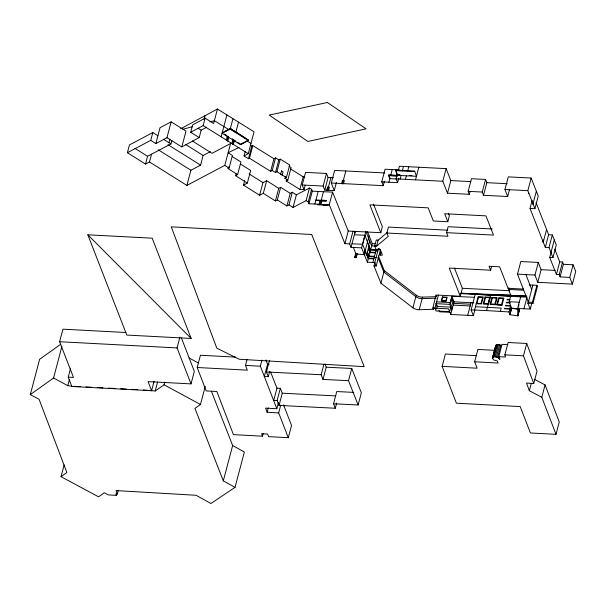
<?xml version="1.0" encoding="UTF-8"?>
<svg xmlns="http://www.w3.org/2000/svg" width="606" height="606" viewBox="0 0 606 606"><rect width="100%" height="100%" fill="white"/><g stroke="black" fill="none" stroke-linecap="round" stroke-linejoin="round"><path stroke-width="0.91" d="M374.879 262.519L373.978 265.936L376.167 266.042L374.766 262.55L367.365 262.201L372.273 243.635L367.486 231.734M369.887 252.641L368.403 248.134L369.895 252.641L375.409 252.899M116.822 493.549L116.344 495.36L108.322 494.897L104.293 492.739L98.573 496.829L61.032 476.687L66.865 472.521L39.079 399.278L30.3 394.612L39.632 359.282L60.645 344.284M70.584 368.206L68.22 377.159L73.477 377.44L59.615 341.723L62.926 329.179L125.881 332.505M30.3 394.612L53.563 378.008L61.941 346.299M171.854 140.494L170.937 143.948L151.538 154.174L149.485 161.961L145.508 164.067L127.396 152.72L129.449 144.932L152.818 132.562L157.908 135.759M71.932 386.204L67.789 385.666L69.463 379.326M61.032 476.687L64.138 464.916M127.396 152.72L150.758 140.35L152.818 132.562M145.508 164.067L147.561 156.28L151.538 154.174M155.848 143.569L160.037 127.707L171.15 121.844L185.997 131.085L181.815 146.925L166.968 137.691L155.848 143.569L150.758 140.365M166.968 137.691L171.15 121.844M168.96 142.705L169.907 139.122M206.154 127.502L201.169 130.176L199.207 137.585L190.701 132.282L192.663 124.874L205.116 118.185L213.638 123.488L217.456 109.027L254.058 131.813L248.278 153.689L244.044 155.962L248.498 158.734L249.475 158.211L252.808 145.599L273.965 158.749L275.571 157.886L278.821 159.908L280.267 159.12L289.721 164.991L286.388 177.603L284.934 178.376L287.797 180.149L291.13 167.529L288.986 166.203M204.033 119.329L204.987 115.716L217.456 109.027M149.485 161.961L186.898 185.421L190.905 170.256L200.578 165.135L203.139 155.462L210.38 151.636M190.701 132.282L203.161 125.594L205.116 118.185M116.344 495.36L115.822 493.973L117.299 494.057L118.261 490.436M68.22 377.159L71.856 386.499L151.583 390.696L154.06 381.341M248.278 153.689L221.129 136.789L226.909 114.913M143.221 389.961L155.219 390.984L157.613 381.924M227.174 140.547L228.295 136.282M230.113 129.411L232.946 118.67M225.917 131.282L230.462 128.57L248.407 140.077L248.278 140.562L240.468 144.69L222.076 133.214L225.924 131.267M155.219 390.984L164.052 384.795L164.771 382.083M186.898 185.421L224.796 165.377L230.575 143.508L212.017 153.326L192.276 140.925M151.583 390.696L148.076 381.628L191.026 383.886L177.066 347.92L179.906 337.171M232.727 144.016L233.628 140.6M235.908 131.987L238.506 122.139M232.181 156.507L240.93 162.007L237.597 174.619L228.053 168.619L228.523 166.817M228.053 168.619L229.098 168.074L232.431 155.462L228.129 152.765L239.006 147.44M240.476 144.675L248.407 140.077L230.462 128.57L226.053 130.782M240.468 164.052L250.672 170.468L247.339 183.088L235.567 175.679L236.045 173.877M244.044 155.962L245.233 151.455M248.498 158.734L251.831 146.114L252.808 145.599M191.026 383.886L194.337 371.349L181.406 338.012M367.365 262.201L361.585 247.854L351.025 247.362L349.67 243.892L344.905 243.65L329.255 204.737L308.962 203.775L312.295 191.163L311.567 189.352L309.454 188.027L296.372 194.852L292.297 192.276L290.236 193.337L280.676 187.315L278.737 188.33L266.655 180.709L263.322 193.322L259.618 195.261L243.498 185.103L244.688 180.596M263.239 433.57L262.55 436.191L233.439 434.623L216.842 391.506L206.199 390.938L197.185 367.501L200.427 355.252L235.711 357.123M211.441 391.37L232.651 445.531L244.362 452.008L235.03 487.338L223.311 480.861L194.927 408.353L200.465 404.482L205.252 386.37M259.618 195.261L262.951 182.648L266.655 180.709M249.475 158.211L270.632 171.362L273.965 158.749M270.632 171.362L272.238 170.498L275.571 157.886M272.238 170.498L275.488 172.521L278.821 159.908M275.488 172.521L276.934 171.733L280.267 159.12M263.322 193.322L275.404 200.942L278.737 188.33M275.404 200.942L277.343 199.927L280.676 187.315M284.934 178.376L285.411 176.573M305.227 185.148L304.03 189.655L299.856 189.436L286.229 180.989L286.706 179.187M277.343 199.927L286.903 205.957L290.236 193.337M197.185 367.501L247.331 370.168L245.468 365.41L247.081 359.282M286.903 205.957L288.964 204.889L292.297 192.276M288.964 204.889L293.039 207.464L296.372 194.852M299.856 189.436L303.189 176.823L290.365 168.869M223.311 480.861L232.651 445.531M304.03 189.655L302.212 184.997L305.545 172.384L326.498 173.46L328.088 177.52L324.755 190.132L334.27 190.617L336.413 182.504M262.55 436.191L261.58 433.714L267.617 434.032L268.617 436.653L288.305 437.691L278.669 412.883L267.163 412.269L265.542 408.126L276.813 408.717L260.345 366.183L261.966 360.055M293.039 207.464L306.121 200.639L309.454 188.027M308.962 203.775L308.234 201.972L311.567 189.352M265.89 359.949L267.541 364.251L264.307 376.5L268.284 376.667L269.662 371.433M268.284 376.667L266.451 371.986L269.443 360.638M314.862 204.063L318.195 191.451L332.588 192.125L348.238 231.037L344.905 243.65M317.749 204.313L317.62 204.798L328.043 205.252M324.755 190.132L323.165 186.072L326.498 173.46M320.135 204.305L323.468 191.693M267.163 412.269L268.322 407.899M327.566 190.284L330.899 177.664L333.414 177.793M315.809 200.488L326.255 200.995L326.392 200.488L321.203 200.238M273.73 400.422L276.965 388.166L270.571 371.94M334.27 190.617L331.3 183.012L334.633 170.4L384.734 172.96M328.179 204.745L328.051 205.237L322.9 205.017M336.686 403.013L335.3 408.247L279.04 405.422L277.116 400.551L280.343 388.332L276.965 388.166M329.255 204.737L332.588 192.125M276.813 408.717L278.434 402.589M279.04 405.422L282.267 393.203L280.343 388.332M278.669 412.883L280.752 405.005M342.504 183.588L345.837 170.975M288.305 437.691L291.539 425.435L283.57 404.906M349.67 243.892L353.003 231.28M351.025 247.362L355.26 231.348L354.374 234.795L364.903 235.226L370.561 250.089M353.79 392.393L336.769 391.537L333.542 403.755L358.123 404.99L348.526 380.682L322.998 379.401L321.15 374.743L323.915 364.274M354.783 256.944L355.722 253.384L356.881 253.444L357.154 254.149L356.214 257.701L355.055 257.641L354.783 256.944L355.934 257.005L356.214 257.701M355.055 257.641L355.995 254.088L353.336 247.286M322.998 379.401L326.225 367.183L324.998 364.077M355.934 257.005L356.881 253.444M361.585 247.854L365.903 231.507L371.683 245.862L375.364 246.028M362.585 244.438L364.971 235.393M331.3 183.012L383.25 185.663L381.757 181.845L385.09 169.225L399.187 169.945M364.229 254.399L369.137 235.825M383.25 185.663L384.439 181.164M368.796 244.892L369.789 241.143M369.084 245.597L366.698 254.634L368.312 258.648L373.826 258.906M381.757 181.845L388.863 182.209L390.052 177.702M390.772 174.998L392.196 169.597M372.879 262.459L376.212 249.846L374.697 245.975L376.273 240.014L378.159 240.112L387.613 232.287M395.756 170.627L395.885 170.142L414.686 171.051L416.451 176.301L397.059 175.316L395.756 170.627L414.557 171.543M374.697 245.975L376.584 246.066L378.159 240.112M348.238 231.037L380.795 232.712L382.371 226.75L373.508 204.124M388.863 182.209L397.597 182.648L396.119 178.868L397.309 174.369M398.263 170.763L399.452 166.256L446.13 168.627L450.826 180.58L447.493 193.193L469.332 194.306L470.051 191.602M374.766 262.55L378.477 248.498M397.597 182.648L398.793 178.141M376.167 266.042L380.265 250.551L379.561 248.808M396.119 178.868L400.149 179.081L401.104 175.475M402.293 170.968L403.482 166.461M370.698 249.589L378.091 249.937L377.773 249.111L380.083 249.233L382.424 255.217L380.159 255.103L380.916 252.232L380.265 250.551M376.584 246.066L388.226 236.438L386.886 233.022L388.461 227.061L447.66 230.197M348.526 380.682L351.753 368.471L326.225 367.183M400.149 179.081L405.444 179.338L406.399 175.74M407.588 171.233L408.777 166.726M433.752 307.568L433.305 309.28L419.208 309.742A5.916 3.166 14.8 0 1 412.913 307.795L380.924 283.207L384.257 270.587L378.356 255.914M405.444 179.338L415.511 179.861L418.844 167.241M358.123 404.99L361.35 392.771L351.753 368.471M447.493 193.193L442.797 181.239L446.13 168.627M412.913 307.795L416.246 295.183L384.257 270.587M419.208 309.742L422.541 297.129L435.691 296.698M380.795 232.712L369.887 204.858L428.2 207.85L433.343 220.985L447.796 221.728L449.372 215.766L448.432 213.373M386.886 233.022L447.963 236.249L446.561 232.666L448.137 226.705L492.239 228.977M433.305 309.28L432.843 308.06L436.009 295.024L460.265 296.266L462.37 288.282L454.439 268.019M438.38 295.084L434.919 308.174L436.009 310.969L449.622 311.666L450.811 307.159L437.199 306.462L436.108 303.674L449.72 304.371L451.909 309.954M436.487 309.166L437.199 306.462M469.332 194.306L468.165 191.329L471.498 178.709L485.58 179.437L486.845 182.679L483.512 195.291L507.692 196.511L509.593 189.307M449.72 304.371L451.864 296.258L474.437 297.296M483.512 195.291L482.247 192.049L485.58 179.437M474.786 310.204L473.354 315.612L450.712 314.461L454.045 301.841L451.864 296.258M534.257 379.258L545.067 384.931L559.262 421.996L556.005 434.328L530.409 432.972L520.198 406.581L456.401 403.195L442.145 366.357L445.402 354.018L476.589 355.669M467.703 315.332L471.036 302.72L473.862 302.856M473.354 315.612L471.104 309.908L475.233 294.274L511.297 296.205L460.181 293.584M507.692 196.511L504.942 189.489L508.275 176.876L531.167 178.043L538.242 196.049L534.909 208.661L530.015 208.419L532.159 200.313M474.566 310.06L478.096 296.705L483.323 296.932L481.467 303.962L476.24 303.735M460.265 296.266L449.228 268.079L490.625 270.208L491.564 266.663M471.104 309.908L486.55 310.583L490.678 294.948M442.145 366.357L477.111 368.206L474.634 361.774L477.899 349.442L494.791 350.336M496.806 304.78L498.662 297.751L503.881 298.069L502.018 305.098L496.799 304.78L502.018 305.098M534.909 208.661L527.834 190.655L531.167 178.043M500.351 311.423L501.23 308.09L475.445 306.734M508.904 287.926L508.502 289.433L523.614 290.213M533.015 203.836L536.348 191.223M474.634 361.774L498.102 363.024L497.291 360.911L493.731 360.002L492.443 358.093L495.958 345.185L498.518 344.496L501.738 345.685M492.443 358.093L495.958 345.185M492.534 358.729L495.708 345.753M492.701 357.525L493.299 357.101L496.556 344.761M493.299 357.101L494.155 356.866L497.42 344.526M519.531 309.401L511.562 308.287L509.154 301.697L510.828 295.372L499.639 266.807L489.08 266.269L490.625 270.208M494.155 356.866L495.261 356.828L498.518 344.496M528.546 300.531L527.834 303.212L532.939 303.47L532.424 302.318L528.379 302.129L517.486 274.132L520.819 261.519L538.279 262.436L541.097 269.693L537.764 282.305L572.367 284.116L575.7 271.496L573.094 264.799L563.428 264.292L562.557 262.027L559.732 261.875L554.748 249.104M556.005 434.328L541.802 397.271L529.333 390.718L526.523 383.053L533.742 383.545L536.999 371.205L526.743 343.466L508.108 342.511L504.843 354.843L505.434 356.979L498.723 356.684L499.92 359.267L499.405 359.381L498.48 358.017L496.435 357.032L499.7 344.7M517.865 315.688L519.622 309.06L517.872 315.855L509.957 314.749L509.048 311.946L510.707 305.659M497.549 357.449L500.806 345.109M498.48 358.017L501.98 344.344L507.851 344.609M509.904 314.582L511.653 307.954L509.957 314.749M499.109 358.684L499.579 356.926M517.872 315.855L517.622 308.507L520.955 295.895L526.379 296.114M523.948 308.765L527.015 297.145L510.563 296.364M543.256 239.908L542.824 241.536L543.279 242.688M551.18 252.051L549.748 257.459L552.96 257.626L548.991 247.528L545.294 247.339L543.249 242.112L546.582 229.5L536.06 202.715M537.764 282.305L534.947 275.048L538.279 262.436M528.379 302.129L532.871 285.138L536.916 285.328L537.431 286.479L532.939 303.47M545.294 247.339L548.627 234.727L546.582 229.5M517.622 308.507L530.273 309.022L531.689 303.659M532.424 302.318L536.916 285.328M548.991 247.528L552.324 234.916L548.627 234.727M533.742 383.545L523.478 355.805L526.743 343.466M550.952 252.558L554.285 239.946L552.324 234.916M552.96 257.626L556.293 245.006L554.285 239.946M572.367 284.116L569.761 277.412L560.095 276.904L559.224 274.639L556.399 274.495L559.732 261.875M559.224 274.639L562.557 262.027M529.333 390.718L531.197 383.674M560.095 276.904L563.428 264.292M569.761 277.412L573.094 264.799M541.802 397.271L545.067 384.931M368.857 256.527L367.38 252.02L368.865 256.527L374.379 256.785M368.304 258.648L362.517 244.263L351.972 243.801M235.03 487.338L210.941 503.518L196.079 495.284L116.004 490.58L117.299 494.057M286.229 180.989L287.797 180.149M180.565 128.828L204.987 115.716M181.815 146.925L199.207 137.585M244.347 142.213L240.605 144.183L237.408 142.19M243.498 185.103L247.339 183.088M235.567 175.679L237.597 174.619M222.205 132.722L230.462 128.57M209.941 121.889L214.388 120.662L229.121 129.835M182.853 129.283L192.844 126.563M436.237 298.16L422.147 298.622A5.916 3.166 14.8 0 1 415.852 296.675L383.863 272.086L377.955 257.406M495.549 295.024L510.949 295.236M510.881 295.19L461.06 293.251L511.176 295.826M322.968 204.525L325.573 204.639M323.028 204.525L325.604 204.639M526.319 296.076L510.828 295.372L520.955 295.895M315.938 199.995L326.392 200.488M372.273 243.635L375.031 243.763M376.084 250.346L370.569 250.089L368.948 246.081M375.894 251.051L377.78 251.134M370.024 252.149L375.538 252.407M369.001 256.027L374.516 256.285M374.213 257.414L376.091 257.505M368.44 258.148L373.955 258.406M399.384 170.309L395.885 170.142L396.725 172.536M312.295 191.163L318.195 191.451M321.074 200.73L326.263 200.98M273.738 400.384L277.116 400.551M397.195 174.808L399.99 174.952L397.195 174.808L397.013 173.339M486.845 182.679L507.305 183.709M396.794 178.99L389.802 178.649L388.575 175.528L388.704 175.043L397.453 175.467L388.704 175.043L389.325 176.581M266.451 371.986L321.15 374.743M282.267 393.203L335.716 395.885M409.202 175.422L412.012 175.558M450.826 180.58L470.847 181.603M415.511 179.861L442.797 181.239M328.088 177.52L330.899 177.664M303.189 176.823L304.856 176.907M504.942 189.489L527.834 190.655M468.165 191.329L482.247 192.049M302.212 184.997L323.165 186.072M446.561 232.666L493.481 235.075L485.951 215.857L444.675 213.736L447.796 221.728M357.154 254.149L364.092 254.505M541.097 269.693L555.126 270.428M529.235 284.949L532.871 285.138M508.055 288.297L523.523 289.092M462.37 288.282L509.737 290.713M509.154 301.697L519.281 302.22M454.045 301.841L471.036 302.72M436.593 301.849L450.205 302.545L452.387 308.128M470.642 304.22L453.652 303.348L451.462 297.766M470.18 305.969L453.19 305.098L451 299.515M450.228 312.287L439.577 311.81L438.933 310.28M504.843 354.843L523.478 355.805M267.541 364.251L269.132 364.335M245.468 365.41L260.345 366.183M87.825 234.802L152.182 238.181L191.148 338.443L126.79 335.065L87.825 234.802L191.148 338.443M517.486 274.132L534.947 275.048M59.615 341.723L177.066 347.92M73.803 386.302L80.378 386.62M85.999 386.946L91.635 387.219M97.255 387.537L102.891 387.81M108.512 388.128L115.087 388.446M120.708 388.772L126.343 389.044M131.964 389.363L137.6 389.635M432.843 308.06L448.531 308.878L450.712 314.461M509.979 299.462L507.192 299.296L507.063 299.796L509.851 299.962M510.1 302.508L506.381 302.28L506.252 302.788L509.972 303.008M486.55 310.583L509.048 311.946M511.706 308.128L519.622 309.234M495.261 356.828L496.435 357.032M53.563 378.008L67.789 385.666M189.11 357.972L198.207 362.896M164.052 384.795L200.465 404.482M247.096 141.024L250.99 143.448M250.346 145.198L251.831 146.114M224.47 134.131L227 135.714M232.606 139.198L235.802 141.19M203.161 125.594L221.129 136.789M276.934 171.733L286.388 177.603M198.071 128.245L201.169 130.176M232.212 138.963L233.802 139.948M224.796 165.377L229.098 168.074M185.633 144.486L203.139 155.462M167.96 144.675L200.578 165.135M158.264 149.796L190.905 170.256M134.964 148.387L147.561 156.28M306.121 200.639L308.234 201.972M163.438 139.236L170.937 143.948M249.134 173.937L262.951 182.648M230.333 129.055L248.271 140.584M230.325 129.07L236.189 132.835M436.108 303.674L437.305 306.469M527.834 303.212L530.273 309.022M373.978 265.936L380.924 283.207M528.318 192.382L528.773 193.534M532.598 203.268L533.053 204.411M530.015 208.419L543.249 242.112M364.903 235.226L365.085 235.681M549.748 257.459L556.399 274.495M379.5 253.429L380.159 255.103M333.542 403.755L335.3 408.247M525.925 274.639L531.712 289.516M436.176 295.448L436.631 296.667M510.123 307.871L510.979 310.507M396.885 173.824L397.066 175.293M518.744 304.257L518.804 306.053M518.865 307.848L518.994 311.439M422.541 297.129A5.916 3.166 14.8 0 1 416.246 295.183M227.136 136.88L226.28 140.137L227.818 141.1L228.674 137.842L227.136 136.88M232.696 140.35L231.84 143.607L233.371 144.569L234.234 141.312L232.696 140.35M281.502 170.93L280.639 174.187L282.176 175.142L283.04 171.884L281.502 170.93M319.998 200.897L319.135 204.154L321.029 204.245L321.892 200.987L319.998 200.897M327.52 187.095L326.657 190.352L328.558 190.451L329.414 187.193L327.52 187.095M342.458 180.406L341.602 183.663L343.496 183.762L344.352 180.505L342.458 180.406M365.047 250.581L364.183 253.838L364.645 254.99L365.509 251.732L365.047 250.581M442.35 296.963L441.282 301L446.099 301.243L447.16 297.213L442.35 296.963M442.653 297.311L441.759 300.682L445.796 300.887L446.683 297.523L442.653 297.311M478.581 297.235L476.99 303.265L481.028 303.439L482.618 297.417L478.581 297.235M485.05 297.008L483.194 304.038L488.497 304.273L490.352 297.251L485.05 297.008M485.504 297.538L483.914 303.568L488.012 303.75L489.61 297.72L485.504 297.538M491.928 297.394L490.072 304.417L495.269 304.735L497.125 297.705L491.928 297.394M492.375 297.932L490.784 303.962L494.814 304.204L496.412 298.175L492.375 297.932M499.109 298.288L497.518 304.318L501.571 304.568L503.169 298.538L499.109 298.288M504.684 308.295L504.556 308.802L509.199 309.09L509.335 308.583L504.684 308.295M505.495 305.31L505.366 305.818L510.01 306.098L510.146 305.591L505.495 305.31M327.384 102.482L269.2 115.095L307.901 141.44L366.085 128.836L327.384 102.482M392.999 175.74L388.575 175.528L397.316 175.967L392.999 175.74M311.704 234.507L171.271 226.833L216.812 348.155L239.188 359.252L364.206 366.66L311.704 234.507"/></g></svg>
